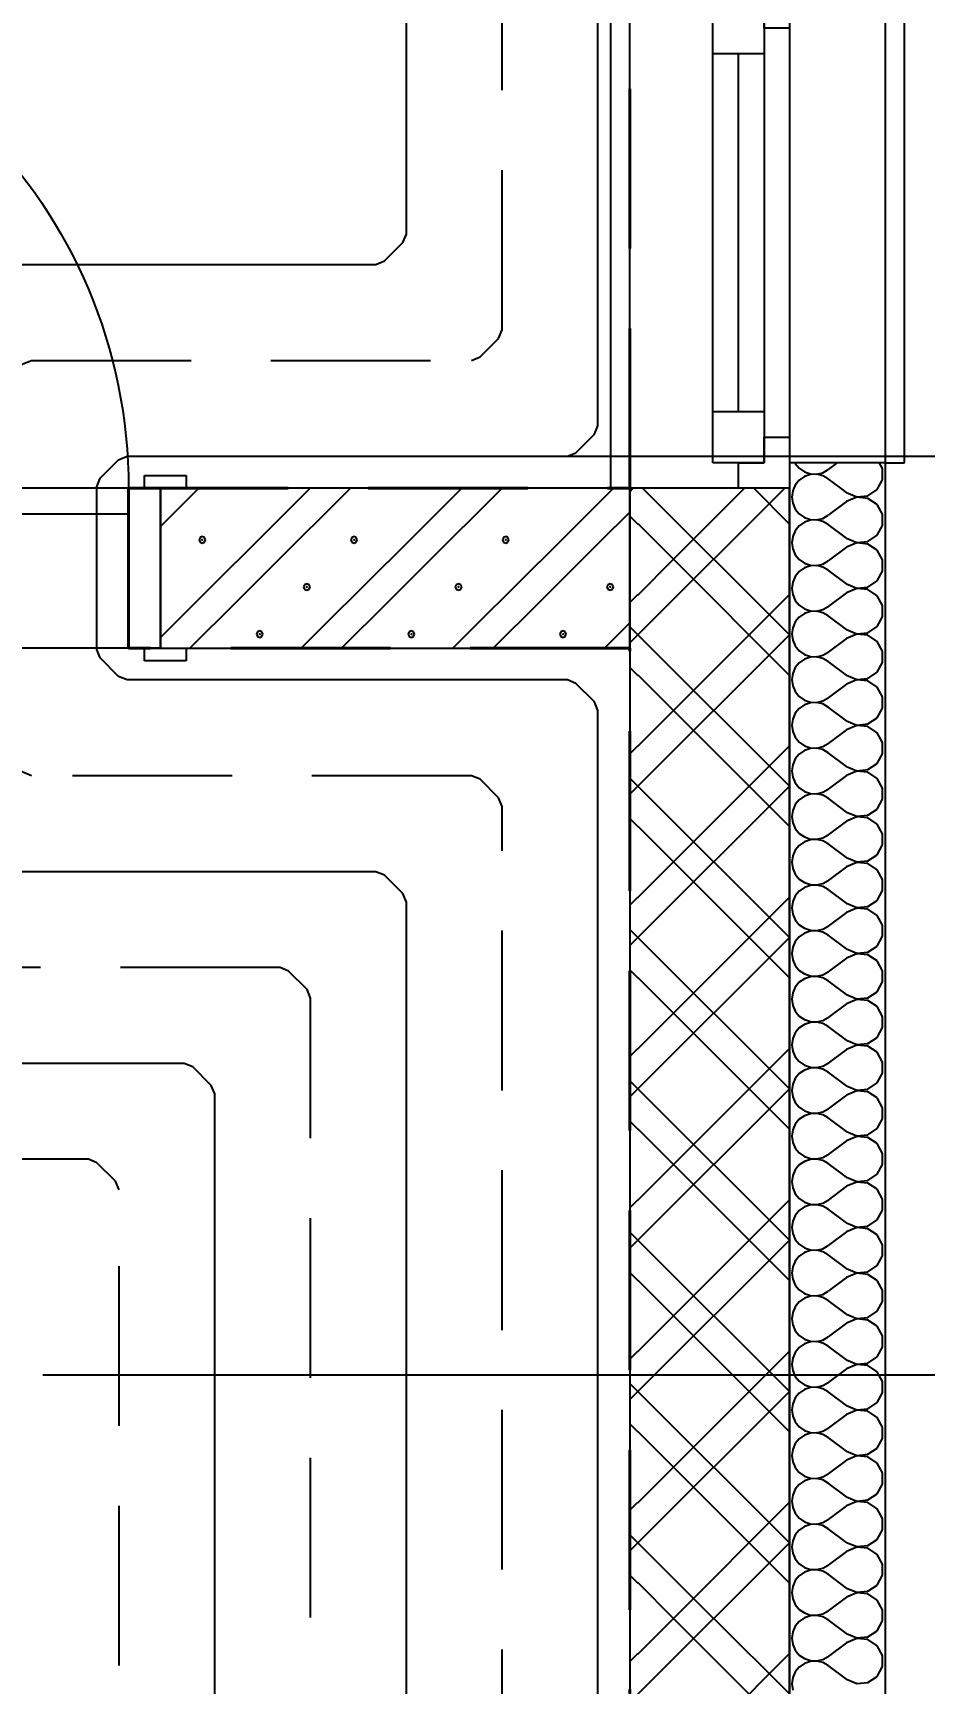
# Model space of a CAD drawing. Header units: millimetres. Extents: x 1046 to 74297, y -4150 to 54562.
# Drawn here: x 25855 to 27250, y 6584 to 9167 of the extents above; entities that cross this region are included whole.
import ezdxf

# ---------------------------------------------------------------- set-up
doc = ezdxf.new("R2010")
doc.units = ezdxf.units.MM
doc.linetypes.add('DASH', pattern=[75, 50, -25])
doc.layers.get('Defpoints').update_dxf_attribs({"color": 242})
for name, color, linetype in [('1__NP___MIESTNOSTIUK', 7, 'Continuous'), ('Konstrukce – Dělicí čáry vrstev', 252, 'Continuous'), ('Konštrukcie - vodorovné nosné', 252, 'Continuous'), ('Konštrukcie - zvislé nosné', 252, 'Continuous'), ('koty1', 7, 'Continuous'), ('OKRAJOV__DILAT_CIA_PDL', 2, 'Continuous'), ('Otvory – Dveře', 252, 'Continuous'), ('Otvory – Okna', 252, 'Continuous'), ('PODLAHOVKA', 7, 'Continuous'), ('TABU_KY', 7, 'Continuous'), ('vyk-KOTY', 4, 'Continuous'), ('Výplně – Řezové', 252, 'Continuous')]:
    doc.layers.add(name, color=color, linetype=linetype)
doc.styles.add('ARIAL', font='arial.ttf')
doc.styles.add('ISOCPEUR_4', font='isocpeur.ttf', dxfattribs={"height": 100})
doc.dimstyles.new('CS_Priebežná_-_2_0_mm__stavbárska_čiarka_čERVENA', dxfattribs={"dimscale": 304.8, "dimtxt": 99.598118, "dimasz": 0.328084, "dimexe": 0.328084, "dimexo": 0.0625, "dimgap": 0, "dimtad": 1, "dimdec": 0, "dimrnd": 5, "dimzin": 0, "dimdsep": 46, "dimtxsty": 'ISOCPEUR_4', "dimblk1": 'OBLIQUE', "dimblk2": 'OBLIQUE', "dimsah": 1, "dimcen": 0.09, "dimazin": 0, "dimtfac": 1, "dimtdec": 4, "dimtix": 1, "dimtmove": 0, "dimatfit": 3, "dimfxl": 0.328084, "dimfxlon": 1, "dimtvp": 1, "dimtolj": 1, "dimtzin": 0, "dimarcsym": 2})

# ---------------------------------------------------------------- blocks, each defined once
blk = doc.blocks.new('Deska_26_1', base_point=(43748, 187047))
at = {"layer": 'Konštrukcie - vodorovné nosné', "flags": 128}
blk.add_lwpolyline([(43748, 187047), (43748, 566047), (561248, 566047), (561248, 1028547), (831248, 1028547), (831248, 137047), (623748, 137047), (623748, 187047), (507824, 187047)], close=True, dxfattribs=at)
blk = doc.blocks.new('*X179')
at = {"layer": 'Výplně – Řezové'}
for p, q in [((831495, 443345), (831427, 442857)), ((831584, 443547), (831495, 443345)), ((835712, 443214), (835269, 443547)), ((835712, 443214), (836514, 442878)), ((837380, 442960), (838105, 443441)), ((838105, 443441), (838161, 443547)), ((831427, 442857), (831495, 442369)), ((831495, 442369), (831693, 441918)), ((831693, 441918), (832008, 441539)), ((835712, 442500), (834284, 441429)), ((836514, 442837), (835712, 442500)), ((836514, 442878), (837380, 442960)), ((837380, 442755), (836514, 442837)), ((838105, 442273), (837380, 442755)), ((838516, 441506), (838105, 442273)), ((832008, 440604), (831693, 440225)), ((832008, 441539), (832414, 441260)), ((832414, 440883), (832008, 440604)), ((832414, 441260), (832881, 441103)), ((832881, 441040), (832414, 440883)), ((832881, 441103), (833373, 441079)), ((833373, 441064), (832881, 441040)), ((833373, 441079), (833853, 441190)), ((833853, 440953), (833373, 441064)), ((833853, 441190), (834284, 441429)), ((834284, 440714), (833853, 440953)), ((835712, 439643), (834284, 440714)), ((838105, 439870), (838516, 440637)), ((838516, 440637), (838516, 441506)), ((831495, 439774), (831427, 439286)), ((831427, 439286), (831495, 438798)), ((831693, 440225), (831495, 439774)), ((835712, 439643), (836514, 439306)), ((836514, 439265), (835712, 438929)), ((836514, 439306), (837380, 439388)), ((837380, 439183), (836514, 439265)), ((837380, 439388), (838105, 439870)), ((831495, 438798), (831693, 438347)), ((831693, 438347), (832008, 437968)), ((832008, 437968), (832414, 437689)), ((835712, 438929), (834284, 437857)), ((838105, 438702), (837380, 439183)), ((838516, 437935), (838105, 438702)), ((838516, 437065), (838516, 437935)), ((831693, 436653), (831495, 436202)), ((832008, 437032), (831693, 436653)), ((832414, 437311), (832008, 437032)), ((832414, 437689), (832881, 437531)), ((832881, 437469), (832414, 437311)), ((832881, 437531), (833373, 437507)), ((833373, 437493), (832881, 437469)), ((833373, 437507), (833853, 437619)), ((833853, 437381), (833373, 437493)), ((833853, 437619), (834284, 437857)), ((834284, 437143), (833853, 437381)), ((835712, 436071), (834284, 437143)), ((838105, 436298), (838516, 437065)), ((831495, 436202), (831427, 435714)), ((831427, 435714), (831495, 435226)), ((835712, 435357), (834284, 434286)), ((835712, 436071), (836514, 435735)), ((836514, 435694), (835712, 435357)), ((836514, 435735), (837380, 435817)), ((837380, 435612), (836514, 435694)), ((837380, 435817), (838105, 436298)), ((838105, 435130), (837380, 435612)), ((831495, 435226), (831693, 434775)), ((831693, 434775), (832008, 434396)), ((832008, 434396), (832414, 434117)), ((832414, 434117), (832881, 433960)), ((833373, 433936), (833853, 434047)), ((833853, 434047), (834284, 434286)), ((838516, 434363), (838105, 435130)), ((838516, 433494), (838516, 434363)), ((831693, 433082), (831495, 432631)), ((832008, 433461), (831693, 433082)), ((832414, 433740), (832008, 433461)), ((832881, 433897), (832414, 433740)), ((832881, 433960), (833373, 433936)), ((833373, 433921), (832881, 433897)), ((833853, 433810), (833373, 433921)), ((834284, 433571), (833853, 433810)), ((835712, 432500), (834284, 433571)), ((838105, 432727), (838516, 433494)), ((831495, 432631), (831427, 432143)), ((831427, 432143), (831495, 431655)), ((831495, 431655), (831693, 431204)), ((835712, 431786), (834284, 430714)), ((835712, 432500), (836514, 432163)), ((836514, 432122), (835712, 431786)), ((836514, 432163), (837380, 432245)), ((837380, 432040), (836514, 432122)), ((837380, 432245), (838105, 432727)), ((838105, 431559), (837380, 432040)), ((838516, 430792), (838105, 431559)), ((831693, 431204), (832008, 430825)), ((832008, 430825), (832414, 430546)), ((832414, 430169), (832008, 429890)), ((832414, 430546), (832881, 430388)), ((832881, 430326), (832414, 430169)), ((832881, 430388), (833373, 430364)), ((833373, 430350), (832881, 430326)), ((833373, 430364), (833853, 430476)), ((833853, 430238), (833373, 430350)), ((833853, 430476), (834284, 430714)), ((834284, 430000), (833853, 430238)), ((838516, 429922), (838516, 430792)), ((831495, 429059), (831427, 428571)), ((831693, 429510), (831495, 429059)), ((832008, 429890), (831693, 429510)), ((835712, 428929), (834284, 430000)), ((835712, 428929), (836514, 428592)), ((837380, 428674), (838105, 429156)), ((838105, 429156), (838516, 429922)), ((831427, 428571), (831495, 428083)), ((831495, 428083), (831693, 427633)), ((831693, 427633), (832008, 427253)), ((835712, 428214), (834284, 427143)), ((836514, 428551), (835712, 428214)), ((836514, 428592), (837380, 428674)), ((837380, 428469), (836514, 428551)), ((838105, 427987), (837380, 428469)), ((838516, 427221), (838105, 427987)), ((832008, 426318), (831693, 425939)), ((832008, 427253), (832414, 426974)), ((832414, 426597), (832008, 426318)), ((832414, 426974), (832881, 426817)), ((832881, 426755), (832414, 426597)), ((832881, 426817), (833373, 426793)), ((833373, 426778), (832881, 426755)), ((833373, 426793), (833853, 426904)), ((833853, 426667), (833373, 426778)), ((833853, 426904), (834284, 427143)), ((834284, 426429), (833853, 426667)), ((835712, 425357), (834284, 426429)), ((838105, 425584), (838516, 426351)), ((838516, 426351), (838516, 427221)), ((831495, 425488), (831427, 425000)), ((831427, 425000), (831495, 424512)), ((831693, 425939), (831495, 425488)), ((835712, 425357), (836514, 425020)), ((836514, 424980), (835712, 424643)), ((836514, 425020), (837380, 425103)), ((837380, 424897), (836514, 424980)), ((837380, 425103), (838105, 425584)), ((831495, 424512), (831693, 424061)), ((831693, 424061), (832008, 423682)), ((835712, 424643), (834284, 423571)), ((838105, 424416), (837380, 424897)), ((838516, 423649), (838105, 424416)), ((832008, 422747), (831693, 422367)), ((832008, 423682), (832414, 423403)), ((832414, 423026), (832008, 422747)), ((832414, 423403), (832881, 423245)), ((832881, 423183), (832414, 423026)), ((832881, 423245), (833373, 423222)), ((833373, 423207), (832881, 423183)), ((833373, 423222), (833853, 423333)), ((833853, 423096), (833373, 423207)), ((833853, 423333), (834284, 423571)), ((834284, 422857), (833853, 423096)), ((835712, 421786), (834284, 422857)), ((838105, 422013), (838516, 422779)), ((838516, 422779), (838516, 423649)), ((831495, 421917), (831427, 421429)), ((831427, 421429), (831495, 420941)), ((831693, 422367), (831495, 421917)), ((835712, 421786), (836514, 421449)), ((836514, 421408), (835712, 421071)), ((836514, 421449), (837380, 421531)), ((837380, 421326), (836514, 421408)), ((837380, 421531), (838105, 422013)), ((838105, 420844), (837380, 421326)), ((831495, 420941), (831693, 420490)), ((831693, 420490), (832008, 420110)), ((832008, 420110), (832414, 419831)), ((832414, 419831), (832881, 419674)), ((833853, 419762), (834284, 420000)), ((835712, 421071), (834284, 420000)), ((838516, 420078), (838105, 420844)), ((838516, 419208), (838516, 420078)), ((831693, 418796), (831495, 418345)), ((832008, 419175), (831693, 418796)), ((832414, 419454), (832008, 419175)), ((832881, 419612), (832414, 419454)), ((832881, 419674), (833373, 419650)), ((833373, 419636), (832881, 419612)), ((833373, 419650), (833853, 419762)), ((833853, 419524), (833373, 419636)), ((834284, 419286), (833853, 419524)), ((835712, 418214), (834284, 419286)), ((838105, 418441), (838516, 419208)), ((831495, 418345), (831427, 417857)), ((831427, 417857), (831495, 417369)), ((831495, 417369), (831693, 416918)), ((835712, 417500), (834284, 416429)), ((835712, 418214), (836514, 417878)), ((836514, 417837), (835712, 417500)), ((836514, 417878), (837380, 417960)), ((837380, 417755), (836514, 417837)), ((837380, 417960), (838105, 418441)), ((838105, 417273), (837380, 417755)), ((838516, 416506), (838105, 417273)), ((831693, 416918), (832008, 416539)), ((832008, 416539), (832414, 416260)), ((832414, 416260), (832881, 416103)), ((832881, 416040), (832414, 415883)), ((832881, 416103), (833373, 416079)), ((833373, 416064), (832881, 416040)), ((833373, 416079), (833853, 416190)), ((833853, 415953), (833373, 416064)), ((833853, 416190), (834284, 416429)), ((834284, 415714), (833853, 415953)), ((838516, 415637), (838516, 416506)), ((831495, 414774), (831427, 414286)), ((831693, 415225), (831495, 414774)), ((832008, 415604), (831693, 415225)), ((832414, 415883), (832008, 415604)), ((835712, 414643), (834284, 415714)), ((837380, 414388), (838105, 414870)), ((838105, 414870), (838516, 415637)), ((831427, 414286), (831495, 413798)), ((831495, 413798), (831693, 413347)), ((835712, 413929), (834284, 412857)), ((835712, 414643), (836514, 414306)), ((836514, 414265), (835712, 413929)), ((836514, 414306), (837380, 414388)), ((837380, 414183), (836514, 414265)), ((838105, 413702), (837380, 414183)), ((838516, 412935), (838105, 413702)), ((831693, 413347), (832008, 412968)), ((832008, 412968), (832414, 412689)), ((832414, 412311), (832008, 412032)), ((832414, 412689), (832881, 412531)), ((832881, 412469), (832414, 412311)), ((832881, 412531), (833373, 412507)), ((833373, 412493), (832881, 412469)), ((833373, 412507), (833853, 412619)), ((833853, 412381), (833373, 412493)), ((833853, 412619), (834284, 412857)), ((834284, 412143), (833853, 412381)), ((835712, 411071), (834284, 412143)), ((838105, 411298), (838516, 412065)), ((838516, 412065), (838516, 412935)), ((831495, 411202), (831427, 410714)), ((831693, 411653), (831495, 411202)), ((832008, 412032), (831693, 411653)), ((835712, 411071), (836514, 410735)), ((836514, 410735), (837380, 410817)), ((837380, 410817), (838105, 411298)), ((831427, 410714), (831495, 410226)), ((831495, 410226), (831693, 409775)), ((831693, 409775), (832008, 409396)), ((835712, 410357), (834284, 409286)), ((836514, 410694), (835712, 410357)), ((837380, 410612), (836514, 410694)), ((838105, 410130), (837380, 410612)), ((838516, 409363), (838105, 410130)), ((832008, 408461), (831693, 408082)), ((832008, 409396), (832414, 409117)), ((832414, 408740), (832008, 408461)), ((832414, 409117), (832881, 408960)), ((832881, 408897), (832414, 408740)), ((832881, 408960), (833373, 408936)), ((833373, 408921), (832881, 408897)), ((833373, 408936), (833853, 409047)), ((833853, 408810), (833373, 408921)), ((833853, 409047), (834284, 409286)), ((834284, 408571), (833853, 408810)), ((835712, 407500), (834284, 408571)), ((838105, 407727), (838516, 408494)), ((838516, 408494), (838516, 409363)), ((831495, 407631), (831427, 407143)), ((831427, 407143), (831495, 406655)), ((831693, 408082), (831495, 407631)), ((835712, 407500), (836514, 407163)), ((836514, 407122), (835712, 406786)), ((836514, 407163), (837380, 407245)), ((837380, 407040), (836514, 407122)), ((837380, 407245), (838105, 407727)), ((838105, 406559), (837380, 407040)), ((831495, 406655), (831693, 406204)), ((831693, 406204), (832008, 405825)), ((832008, 405825), (832414, 405546)), ((833853, 405476), (834284, 405714)), ((835712, 406786), (834284, 405714)), ((838516, 405792), (838105, 406559)), ((838516, 404922), (838516, 405792)), ((831693, 404510), (831495, 404059)), ((832008, 404890), (831693, 404510)), ((832414, 405169), (832008, 404890)), ((832414, 405546), (832881, 405388)), ((832881, 405326), (832414, 405169)), ((832881, 405388), (833373, 405364)), ((833373, 405350), (832881, 405326)), ((833373, 405364), (833853, 405476)), ((833853, 405238), (833373, 405350)), ((834284, 405000), (833853, 405238)), ((835712, 403929), (834284, 405000)), ((838105, 404156), (838516, 404922)), ((831495, 404059), (831427, 403571)), ((831427, 403571), (831495, 403083)), ((831495, 403083), (831693, 402633)), ((835712, 403214), (834284, 402143)), ((835712, 403929), (836514, 403592)), ((836514, 403551), (835712, 403214)), ((836514, 403592), (837380, 403674)), ((837380, 403469), (836514, 403551)), ((837380, 403674), (838105, 404156)), ((838105, 402987), (837380, 403469)), ((831693, 402633), (832008, 402253)), ((832008, 402253), (832414, 401974)), ((832414, 401974), (832881, 401817)), ((832881, 401755), (832414, 401597)), ((832881, 401817), (833373, 401793)), ((833373, 401778), (832881, 401755)), ((833373, 401793), (833853, 401904)), ((833853, 401667), (833373, 401778)), ((833853, 401904), (834284, 402143)), ((838516, 402221), (838105, 402987)), ((838516, 401351), (838516, 402221)), ((831495, 400488), (831427, 400000)), ((831693, 400939), (831495, 400488)), ((832008, 401318), (831693, 400939)), ((832414, 401597), (832008, 401318)), ((834284, 401429), (833853, 401667)), ((835712, 400357), (834284, 401429)), ((837380, 400103), (838105, 400584)), ((838105, 400584), (838516, 401351)), ((831427, 400000), (831495, 399512)), ((831495, 399512), (831693, 399061)), ((835712, 399643), (834284, 398571)), ((835712, 400357), (836514, 400020)), ((836514, 399980), (835712, 399643)), ((836514, 400020), (837380, 400103)), ((837380, 399897), (836514, 399980)), ((838105, 399416), (837380, 399897)), ((838516, 398649), (838105, 399416)), ((831693, 399061), (832008, 398682)), ((832008, 398682), (832414, 398403)), ((832414, 398026), (832008, 397747)), ((832414, 398403), (832881, 398245)), ((832881, 398183), (832414, 398026)), ((832881, 398245), (833373, 398222)), ((833373, 398207), (832881, 398183)), ((833373, 398222), (833853, 398333)), ((833853, 398096), (833373, 398207)), ((833853, 398333), (834284, 398571)), ((834284, 397857), (833853, 398096)), ((835712, 396786), (834284, 397857)), ((838516, 397779), (838516, 398649)), ((831495, 396917), (831427, 396429)), ((831693, 397367), (831495, 396917)), ((832008, 397747), (831693, 397367)), ((835712, 396786), (836514, 396449)), ((837380, 396531), (838105, 397013)), ((838105, 397013), (838516, 397779)), ((831427, 396429), (831495, 395941)), ((831495, 395941), (831693, 395490)), ((831693, 395490), (832008, 395110)), ((835712, 396071), (834284, 395000)), ((836514, 396408), (835712, 396071)), ((836514, 396449), (837380, 396531)), ((837380, 396326), (836514, 396408)), ((838105, 395844), (837380, 396326)), ((838516, 395078), (838105, 395844)), ((832008, 394175), (831693, 393796)), ((832008, 395110), (832414, 394831)), ((832414, 394454), (832008, 394175)), ((832414, 394831), (832881, 394674)), ((832881, 394612), (832414, 394454)), ((832881, 394674), (833373, 394650)), ((833373, 394636), (832881, 394612)), ((833373, 394650), (833853, 394762)), ((833853, 394524), (833373, 394636)), ((833853, 394762), (834284, 395000)), ((834284, 394286), (833853, 394524)), ((835712, 393214), (834284, 394286)), ((838105, 393441), (838516, 394208)), ((838516, 394208), (838516, 395078)), ((831495, 393345), (831427, 392857)), ((831427, 392857), (831495, 392369)), ((831693, 393796), (831495, 393345)), ((835712, 393214), (836514, 392878)), ((836514, 392837), (835712, 392500)), ((836514, 392878), (837380, 392960)), ((837380, 392755), (836514, 392837)), ((837380, 392960), (838105, 393441)), ((838105, 392273), (837380, 392755)), ((831495, 392369), (831693, 391918)), ((831693, 391918), (832008, 391539)), ((832008, 391539), (832414, 391260)), ((833853, 391190), (834284, 391429)), ((835712, 392500), (834284, 391429)), ((838516, 391506), (838105, 392273)), ((838516, 390637), (838516, 391506)), ((831693, 390225), (831495, 389774)), ((832008, 390604), (831693, 390225)), ((832414, 390883), (832008, 390604)), ((832414, 391260), (832881, 391103)), ((832881, 391040), (832414, 390883)), ((832881, 391103), (833373, 391079)), ((833373, 391064), (832881, 391040)), ((833373, 391079), (833853, 391190)), ((833853, 390953), (833373, 391064)), ((834284, 390714), (833853, 390953)), ((835712, 389643), (834284, 390714)), ((838105, 389870), (838516, 390637)), ((831495, 389774), (831427, 389286)), ((831427, 389286), (831495, 388798)), ((835712, 388929), (834284, 387857)), ((835712, 389643), (836514, 389306)), ((836514, 389265), (835712, 388929)), ((836514, 389306), (837380, 389388)), ((837380, 389183), (836514, 389265)), ((837380, 389388), (838105, 389870)), ((838105, 388702), (837380, 389183)), ((831495, 388798), (831693, 388347)), ((831693, 388347), (832008, 387968)), ((832008, 387968), (832414, 387689)), ((832414, 387689), (832881, 387531)), ((832881, 387531), (833373, 387507)), ((833373, 387507), (833853, 387619)), ((833853, 387619), (834284, 387857)), ((838516, 387935), (838105, 388702)), ((838516, 387065), (838516, 387935)), ((831693, 386653), (831495, 386202)), ((832008, 387032), (831693, 386653)), ((832414, 387311), (832008, 387032)), ((832881, 387469), (832414, 387311)), ((833373, 387493), (832881, 387469)), ((833853, 387381), (833373, 387493)), ((834284, 387143), (833853, 387381)), ((835712, 386071), (834284, 387143)), ((837380, 385817), (838105, 386298)), ((838105, 386298), (838516, 387065)), ((831495, 386202), (831427, 385714)), ((831427, 385714), (831495, 385226)), ((831495, 385226), (831693, 384775)), ((835712, 385357), (834284, 384286)), ((835712, 386071), (836514, 385735)), ((836514, 385694), (835712, 385357)), ((836514, 385735), (837380, 385817)), ((837380, 385612), (836514, 385694)), ((838105, 385130), (837380, 385612)), ((838516, 384363), (838105, 385130)), ((831693, 384775), (832008, 384396)), ((832008, 384396), (832414, 384117)), ((832414, 383740), (832008, 383461)), ((832414, 384117), (832881, 383960)), ((832881, 383897), (832414, 383740)), ((832881, 383960), (833373, 383936)), ((833373, 383921), (832881, 383897)), ((833373, 383936), (833853, 384047)), ((833853, 383810), (833373, 383921)), ((833853, 384047), (834284, 384286)), ((834284, 383571), (833853, 383810)), ((838516, 383494), (838516, 384363)), ((831495, 382631), (831427, 382143)), ((831693, 383082), (831495, 382631)), ((832008, 383461), (831693, 383082)), ((835712, 382500), (834284, 383571)), ((835712, 382500), (836514, 382163)), ((837380, 382245), (838105, 382727)), ((838105, 382727), (838516, 383494)), ((831427, 382143), (831495, 381655)), ((831495, 381655), (831693, 381204)), ((831693, 381204), (832008, 380825)), ((835712, 381786), (834284, 380714)), ((836514, 382122), (835712, 381786)), ((836514, 382163), (837380, 382245)), ((837380, 382040), (836514, 382122)), ((838105, 381559), (837380, 382040)), ((838516, 380792), (838105, 381559)), ((832008, 379890), (831693, 379510)), ((832008, 380825), (832414, 380546)), ((832414, 380169), (832008, 379890)), ((832414, 380546), (832881, 380388)), ((832881, 380326), (832414, 380169)), ((832881, 380388), (833373, 380364)), ((833373, 380350), (832881, 380326)), ((833373, 380364), (833853, 380476)), ((833853, 380238), (833373, 380350)), ((833853, 380476), (834284, 380714)), ((834284, 380000), (833853, 380238)), ((835712, 378929), (834284, 380000)), ((838105, 379156), (838516, 379922)), ((838516, 379922), (838516, 380792)), ((831495, 379059), (831427, 378571)), ((831427, 378571), (831495, 378083)), ((831693, 379510), (831495, 379059)), ((835712, 378929), (836514, 378592)), ((836514, 378551), (835712, 378214)), ((836514, 378592), (837380, 378674)), ((837380, 378469), (836514, 378551)), ((837380, 378674), (838105, 379156)), ((831495, 378083), (831693, 377633)), ((831693, 377633), (832008, 377253)), ((832008, 377253), (832414, 376974)), ((835712, 378214), (834284, 377143)), ((838105, 377987), (837380, 378469)), ((838516, 377221), (838105, 377987)), ((838516, 376351), (838516, 377221)), ((831693, 375939), (831495, 375488)), ((832008, 376318), (831693, 375939)), ((832414, 376597), (832008, 376318)), ((832414, 376974), (832881, 376817)), ((832881, 376755), (832414, 376597)), ((832881, 376817), (833373, 376793)), ((833373, 376778), (832881, 376755)), ((833373, 376793), (833853, 376904)), ((833853, 376667), (833373, 376778)), ((833853, 376904), (834284, 377143)), ((834284, 376429), (833853, 376667)), ((835712, 375357), (834284, 376429)), ((838105, 375584), (838516, 376351)), ((831495, 375488), (831427, 375000)), ((831427, 375000), (831495, 374512)), ((835712, 374643), (834284, 373571)), ((835712, 375357), (836514, 375020)), ((836514, 374980), (835712, 374643)), ((836514, 375020), (837380, 375103)), ((837380, 374897), (836514, 374980)), ((837380, 375103), (838105, 375584)), ((838105, 374416), (837380, 374897)), ((831495, 374512), (831693, 374061)), ((831693, 374061), (832008, 373682)), ((832008, 373682), (832414, 373403)), ((832414, 373403), (832881, 373245)), ((833373, 373222), (833853, 373333)), ((833853, 373333), (834284, 373571)), ((838516, 373649), (838105, 374416)), ((838516, 372779), (838516, 373649)), ((831693, 372367), (831495, 371917)), ((832008, 372747), (831693, 372367)), ((832414, 373026), (832008, 372747)), ((832881, 373183), (832414, 373026)), ((832881, 373245), (833373, 373222)), ((833373, 373207), (832881, 373183)), ((833853, 373096), (833373, 373207)), ((834284, 372857), (833853, 373096)), ((835712, 371786), (834284, 372857)), ((838105, 372013), (838516, 372779)), ((831495, 371917), (831427, 371429)), ((831427, 371429), (831495, 370941)), ((831495, 370941), (831693, 370490)), ((835712, 371071), (834284, 370000)), ((835712, 371786), (836514, 371449)), ((836514, 371408), (835712, 371071)), ((836514, 371449), (837380, 371531)), ((837380, 371326), (836514, 371408)), ((837380, 371531), (838105, 372013)), ((838105, 370844), (837380, 371326)), ((838516, 370078), (838105, 370844)), ((831693, 370490), (832008, 370110)), ((832008, 370110), (832414, 369831)), ((832414, 369454), (832008, 369175)), ((832414, 369831), (832881, 369674)), ((832881, 369612), (832414, 369454)), ((832881, 369674), (833373, 369650)), ((833373, 369636), (832881, 369612)), ((833373, 369650), (833853, 369762)), ((833853, 369524), (833373, 369636)), ((833853, 369762), (834284, 370000)), ((834284, 369286), (833853, 369524)), ((838516, 369208), (838516, 370078)), ((831495, 368345), (831427, 367857)), ((831693, 368796), (831495, 368345)), ((832008, 369175), (831693, 368796)), ((835712, 368214), (834284, 369286)), ((835712, 368214), (836514, 367878)), ((837380, 367960), (838105, 368441)), ((838105, 368441), (838516, 369208)), ((831427, 367857), (831495, 367369)), ((831495, 367369), (831693, 366918)), ((831693, 366918), (832008, 366539)), ((835712, 367500), (834284, 366429)), ((836514, 367837), (835712, 367500)), ((836514, 367878), (837380, 367960)), ((837380, 367755), (836514, 367837)), ((838105, 367273), (837380, 367755)), ((838516, 366506), (838105, 367273)), ((832008, 365604), (831693, 365225)), ((832008, 366539), (832414, 366260)), ((832414, 365883), (832008, 365604)), ((832414, 366260), (832881, 366103)), ((832881, 366040), (832414, 365883)), ((832881, 366103), (833373, 366079)), ((833373, 366064), (832881, 366040)), ((833373, 366079), (833853, 366190)), ((833853, 365953), (833373, 366064)), ((833853, 366190), (834284, 366429)), ((834284, 365714), (833853, 365953)), ((835712, 364643), (834284, 365714)), ((838105, 364870), (838516, 365637)), ((838516, 365637), (838516, 366506)), ((831495, 364774), (831427, 364286)), ((831427, 364286), (831495, 363798)), ((831693, 365225), (831495, 364774)), ((835712, 364643), (836514, 364306)), ((836514, 364306), (837380, 364388)), ((837380, 364388), (838105, 364870)), ((831495, 363798), (831693, 363347)), ((831693, 363347), (832008, 362968)), ((835712, 363929), (834284, 362857)), ((836514, 364265), (835712, 363929)), ((837380, 364183), (836514, 364265)), ((838105, 363702), (837380, 364183)), ((838516, 362935), (838105, 363702)), ((832008, 362032), (831693, 361653)), ((832008, 362968), (832414, 362689)), ((832414, 362311), (832008, 362032)), ((832414, 362689), (832881, 362531)), ((832881, 362469), (832414, 362311)), ((832881, 362531), (833373, 362507)), ((833373, 362493), (832881, 362469)), ((833373, 362507), (833853, 362619)), ((833853, 362381), (833373, 362493)), ((833853, 362619), (834284, 362857)), ((834284, 362143), (833853, 362381)), ((835712, 361071), (834284, 362143)), ((838105, 361298), (838516, 362065)), ((838516, 362065), (838516, 362935)), ((831495, 361202), (831427, 360714)), ((831427, 360714), (831495, 360226)), ((831693, 361653), (831495, 361202)), ((835712, 361071), (836514, 360735)), ((836514, 360694), (835712, 360357)), ((836514, 360735), (837380, 360817)), ((837380, 360612), (836514, 360694)), ((837380, 360817), (838105, 361298)), ((838105, 360130), (837380, 360612)), ((831495, 360226), (831693, 359775)), ((831693, 359775), (832008, 359396)), ((832008, 359396), (832414, 359117)), ((832414, 359117), (832881, 358960)), ((833853, 359047), (834284, 359286)), ((835712, 360357), (834284, 359286)), ((838516, 359363), (838105, 360130)), ((838516, 358494), (838516, 359363)), ((831693, 358082), (831495, 357631)), ((832008, 358461), (831693, 358082)), ((832414, 358740), (832008, 358461)), ((832881, 358897), (832414, 358740)), ((832881, 358960), (833373, 358936)), ((833373, 358921), (832881, 358897)), ((833373, 358936), (833853, 359047)), ((833853, 358810), (833373, 358921)), ((834284, 358571), (833853, 358810)), ((835712, 357500), (834284, 358571)), ((838105, 357727), (838516, 358494)), ((831495, 357631), (831427, 357143)), ((831427, 357143), (831495, 356655)), ((831495, 356655), (831693, 356204)), ((835712, 356786), (834284, 355714)), ((835712, 357500), (836514, 357163)), ((836514, 357122), (835712, 356786)), ((836514, 357163), (837380, 357245)), ((837380, 357040), (836514, 357122)), ((837380, 357245), (838105, 357727)), ((838105, 356559), (837380, 357040)), ((838516, 355792), (838105, 356559)), ((831693, 356204), (832008, 355825)), ((832008, 355825), (832414, 355546)), ((832414, 355546), (832881, 355388)), ((832881, 355326), (832414, 355169)), ((832881, 355388), (833373, 355364)), ((833373, 355350), (832881, 355326)), ((833373, 355364), (833853, 355476)), ((833853, 355238), (833373, 355350)), ((833853, 355476), (834284, 355714)), ((834284, 355000), (833853, 355238)), ((838516, 354922), (838516, 355792)), ((831495, 354059), (831427, 353571)), ((831693, 354510), (831495, 354059)), ((832008, 354890), (831693, 354510)), ((832414, 355169), (832008, 354890)), ((835712, 353929), (834284, 355000)), ((837380, 353674), (838105, 354156)), ((838105, 354156), (838516, 354922)), ((831427, 353571), (831495, 353083)), ((831495, 353083), (831693, 352633)), ((835712, 353214), (834284, 352143)), ((835712, 353929), (836514, 353592)), ((836514, 353551), (835712, 353214)), ((836514, 353592), (837380, 353674)), ((837380, 353469), (836514, 353551)), ((838105, 352987), (837380, 353469)), ((838516, 352221), (838105, 352987)), ((831693, 352633), (832008, 352253)), ((832008, 352253), (832414, 351974)), ((832414, 351597), (832008, 351318)), ((832414, 351974), (832881, 351817)), ((832881, 351755), (832414, 351597)), ((832881, 351817), (833373, 351793)), ((833373, 351778), (832881, 351755)), ((833373, 351793), (833853, 351904)), ((833853, 351667), (833373, 351778)), ((833853, 351904), (834284, 352143)), ((834284, 351429), (833853, 351667)), ((835712, 350357), (834284, 351429)), ((838105, 350584), (838516, 351351)), ((838516, 351351), (838516, 352221)), ((831495, 350488), (831427, 350000)), ((831693, 350939), (831495, 350488)), ((832008, 351318), (831693, 350939)), ((835712, 350357), (836514, 350020)), ((836514, 350020), (837380, 350103)), ((837380, 350103), (838105, 350584)), ((831427, 350000), (831495, 349512))]:
    blk.add_line(p, q, dxfattribs=at)
blk = doc.blocks.new('*X181')
at = {"layer": 'Výplně – Řezové'}
for p, q in [((818748, 443279), (819016, 443547)), ((819734, 443547), (825294, 437987)), ((822169, 437987), (827728, 443547)), ((825331, 437987), (830891, 443547)), ((828447, 443547), (831248, 440746)), ((818748, 441371), (819375, 440744)), ((819375, 440781), (822169, 437987)), ((819375, 435194), (822169, 437987)), ((819375, 432069), (825294, 437987)), ((822169, 437987), (831248, 428908)), ((825331, 437987), (831248, 432071)), ((818748, 434604), (819375, 435231)), ((822169, 426150), (831248, 435229)), ((818748, 432696), (819375, 432069)), ((818748, 431442), (819375, 432069)), ((819375, 432069), (825294, 426150)), ((825331, 426150), (831248, 432067)), ((818748, 429533), (819375, 428906)), ((819375, 428944), (822169, 426150)), ((819375, 423356), (822169, 426150)), ((819375, 420231), (825294, 426150)), ((822169, 426150), (831248, 417071)), ((825331, 426150), (831248, 420233)), ((818748, 422767), (819375, 423394)), ((822169, 414312), (831248, 423392)), ((818748, 420858), (819375, 420231)), ((818748, 419604), (819375, 420231)), ((819375, 420231), (825294, 414312)), ((825331, 414312), (831248, 420229)), ((818748, 417696), (819375, 417069)), ((819375, 417106), (822169, 414312)), ((819375, 411519), (822169, 414312)), ((819375, 408394), (825294, 414312)), ((822169, 414312), (831248, 405233)), ((825331, 414312), (831248, 408396)), ((818748, 410929), (819375, 411556)), ((822169, 402475), (831248, 411554)), ((818748, 409021), (819375, 408394)), ((818748, 407767), (819375, 408394)), ((819375, 408394), (825294, 402475)), ((825331, 402475), (831248, 408392)), ((818748, 405858), (819375, 405231)), ((819375, 405269), (822169, 402475)), ((819375, 399681), (822169, 402475)), ((819375, 396556), (825294, 402475)), ((822169, 402475), (831248, 393396)), ((825331, 402475), (831248, 396558)), ((818748, 399092), (819375, 399719)), ((822169, 390637), (831248, 399717)), ((818748, 397183), (819375, 396556)), ((818748, 395929), (819375, 396556)), ((819375, 396556), (825294, 390637)), ((825331, 390637), (831248, 396554)), ((818748, 394021), (819375, 393394)), ((819375, 393431), (822169, 390637)), ((819375, 387844), (822169, 390637)), ((819375, 384719), (825294, 390637)), ((822169, 390637), (831248, 381558)), ((825331, 390637), (831248, 384721)), ((818748, 387254), (819375, 387881)), ((822169, 378800), (831248, 387879)), ((818748, 385346), (819375, 384719)), ((818748, 384092), (819375, 384719)), ((819375, 384719), (825294, 378800)), ((825331, 378800), (831248, 384717)), ((818748, 382183), (819375, 381556)), ((819375, 381594), (822169, 378800)), ((819375, 376006), (822169, 378800)), ((819375, 372881), (825294, 378800)), ((822169, 378800), (831248, 369721)), ((825331, 378800), (831248, 372883)), ((818748, 375417), (819375, 376044)), ((822169, 366962), (831248, 376042)), ((818748, 373508), (819375, 372881)), ((818748, 372254), (819375, 372881)), ((819375, 372881), (825294, 366962)), ((825331, 366962), (831248, 372879)), ((818748, 370346), (819375, 369719)), ((819375, 369756), (822169, 366962)), ((819375, 364169), (822169, 366962)), ((819375, 361044), (825294, 366962)), ((822169, 366962), (831248, 357883)), ((825331, 366962), (831248, 361046)), ((818748, 363579), (819375, 364206)), ((822169, 355125), (831248, 364204)), ((818748, 361671), (819375, 361044)), ((818748, 360417), (819375, 361044)), ((819375, 361044), (825294, 355125)), ((825331, 355125), (831248, 361042)), ((818748, 358508), (819375, 357881)), ((819375, 357919), (822169, 355125)), ((819375, 352331), (822169, 355125)), ((819375, 349206), (825294, 355125)), ((822169, 355125), (831248, 346046)), ((825331, 355125), (831248, 349208)), ((818748, 351742), (819375, 352369)), ((822169, 343287), (831248, 352367))]:
    blk.add_line(p, q, dxfattribs=at)
blk = doc.blocks.new('Zeď_5_1', base_point=(818748, 149547))
at = {"layer": 'Konstrukce – Dělicí čáry vrstev'}
blk.add_line((831248, 149547), (831248, 443547), dxfattribs=at)
at = {"layer": 'Konštrukcie - zvislé nosné', "flags": 128}
for points in [[(818748, 443547), (818748, 149547)], [(838748, 129547), (838748, 443547)]]:
    blk.add_lwpolyline(points, dxfattribs=at)
at = {"layer": 'Konštrukcie - zvislé nosné'}
for name in ['*X181', '*X179']:
    blk.add_blockref(name, (0, 0), dxfattribs=at)
blk = doc.blocks.new('*X282')
at = {"layer": 'Výplně – Řezové'}
for p, q in [((831668, 445547), (831693, 445490)), ((831693, 445490), (832008, 445110)), ((832008, 445110), (832414, 444831)), ((832414, 444454), (832008, 444175)), ((832414, 444831), (832881, 444674)), ((832881, 444612), (832414, 444454)), ((832881, 444674), (833373, 444650)), ((833373, 444636), (832881, 444612)), ((833373, 444650), (833853, 444762)), ((833853, 444524), (833373, 444636)), ((833853, 444762), (834284, 445000)), ((834284, 444286), (833853, 444524)), ((835013, 445547), (834284, 445000)), ((838516, 445078), (838264, 445547)), ((838516, 444208), (838516, 445078)), ((831693, 443796), (831584, 443547)), ((832008, 444175), (831693, 443796)), ((835269, 443547), (834284, 444286)), ((838161, 443547), (838516, 444208))]:
    blk.add_line(p, q, dxfattribs=at)
blk = doc.blocks.new('Okno 27_5')
at = {"layer": 'Otvory – Okna'}
for p, q in [((-20000, 8500), (-20000, 10000)), ((-20000, 10000), (20000, 10000)), ((20000, 10000), (20000, 8500)), ((-20000, 8500), (20000, 8500)), ((-20000, 0), (-20000, 8500)), ((20000, 0), (20000, 8500)), ((-18000, 2000), (-14000, 2000)), ((-18000, -2000), (-18000, 2000)), ((-14000, 2000), (14000, 2000)), ((-14000, 2000), (-14000, -2000)), ((-14000, 2000), (14000, 2000)), ((14000, -2000), (14000, 2000)), ((14000, 2000), (18000, 2000)), ((18000, 2000), (18000, -2000)), ((-20000, 0), (-18000, 0)), ((-20000, -4000), (-20000, 0)), ((-20000, -4000), (-20000, 0)), ((-18000, 0), (-18000, -2000)), ((-14000, 0), (14000, 0)), ((18000, -2000), (18000, 0)), ((18000, 0), (20000, 0)), ((20000, -4000), (20000, 0)), ((20000, -4000), (20000, 0)), ((-18000, -2000), (-16000, -2000)), ((-14000, -2000), (-18000, -2000)), ((-16000, -2000), (-16000, -4000)), ((14000, -2000), (-14000, -2000)), ((18000, -2000), (14000, -2000)), ((16000, -4000), (16000, -2000)), ((16000, -2000), (18000, -2000)), ((-16000, -4000), (-20000, -4000)), ((-18000, -4000), (-20000, -4000)), ((-18000, -4000), (-20000, -4000)), ((-18000, -11500), (-18000, -4000)), ((16000, -4000), (-16000, -4000)), ((20000, -4000), (16000, -4000)), ((18000, -4000), (20000, -4000)), ((18000, -4000), (20000, -4000)), ((18000, -11500), (18000, -4000)), ((-18000, -11500), (-18000, -13000)), ((-18000, -11500), (18000, -11500)), ((18000, -13000), (18000, -11500)), ((-18000, -13000), (18000, -13000))]:
    blk.add_line(p, q, dxfattribs=at)
blk = doc.blocks.new('*X228')
at = {"layer": 'Výplně – Řezové'}
for p, q in [((782000, 440556), (784991, 443547)), ((790712, 440556), (793703, 443547)), ((793875, 440556), (796866, 443547)), ((802588, 440556), (805578, 443547)), ((805750, 440556), (808741, 443547)), ((814463, 440556), (817453, 443547)), ((787919, 437763), (790712, 440556)), ((787919, 434638), (793838, 440556)), ((799794, 437763), (802588, 440556)), ((799794, 434638), (805712, 440556)), ((811669, 437763), (814463, 440556)), ((811669, 434638), (817588, 440556)), ((817625, 440556), (818748, 441679)), ((785096, 439687), (785023, 439510)), ((785023, 439510), (785096, 439334)), ((785273, 439760), (785096, 439687)), ((785096, 439334), (785273, 439260)), ((785450, 439687), (785273, 439760)), ((785273, 439260), (785450, 439334)), ((785523, 439510), (785450, 439687)), ((785450, 439334), (785523, 439510)), ((796971, 439687), (796898, 439510)), ((796898, 439510), (796971, 439334)), ((797148, 439760), (796971, 439687)), ((796971, 439334), (797148, 439260)), ((797325, 439687), (797148, 439760)), ((797148, 439260), (797325, 439334)), ((797398, 439510), (797325, 439687)), ((797325, 439334), (797398, 439510)), ((808846, 439687), (808773, 439510)), ((808773, 439510), (808846, 439334)), ((809023, 439760), (808846, 439687)), ((808846, 439334), (809023, 439260)), ((809200, 439687), (809023, 439760)), ((809023, 439260), (809200, 439334)), ((809273, 439510), (809200, 439687)), ((809200, 439334), (809273, 439510)), ((781998, 431879), (787919, 437800)), ((793041, 431047), (799794, 437800)), ((804916, 431047), (811669, 437800)), ((793279, 435996), (793206, 435819)), ((793206, 435819), (793279, 435642)), ((793456, 436069), (793279, 435996)), ((793279, 435642), (793456, 435569)), ((793633, 435996), (793456, 436069)), ((793456, 435569), (793633, 435642)), ((793706, 435819), (793633, 435996)), ((793633, 435642), (793706, 435819)), ((805154, 435996), (805081, 435819)), ((805081, 435819), (805154, 435642)), ((805331, 436069), (805154, 435996)), ((805154, 435642), (805331, 435569)), ((805508, 435996), (805331, 436069)), ((805331, 435569), (805508, 435642)), ((805581, 435819), (805508, 435996)), ((805508, 435642), (805581, 435819)), ((817029, 435996), (816956, 435819)), ((816956, 435819), (817029, 435642)), ((817206, 436069), (817029, 435996)), ((817029, 435642), (817206, 435569)), ((817383, 435996), (817206, 436069)), ((817206, 435569), (817383, 435642)), ((817456, 435819), (817383, 435996)), ((817383, 435642), (817456, 435819)), ((784328, 431047), (787919, 434638)), ((796203, 431047), (799794, 434638)), ((808078, 431047), (811669, 434638)), ((816791, 431047), (818748, 433004)), ((789588, 432304), (789515, 432127)), ((789515, 432127), (789588, 431950)), ((789765, 432377), (789588, 432304)), ((789588, 431950), (789765, 431877)), ((789941, 432304), (789765, 432377)), ((789765, 431877), (789941, 431950)), ((790015, 432127), (789941, 432304)), ((789941, 431950), (790015, 432127)), ((801463, 432304), (801390, 432127)), ((801390, 432127), (801463, 431950)), ((801640, 432377), (801463, 432304)), ((801463, 431950), (801640, 431877)), ((801816, 432304), (801640, 432377)), ((801640, 431877), (801816, 431950)), ((801890, 432127), (801816, 432304)), ((801816, 431950), (801890, 432127)), ((813338, 432304), (813265, 432127)), ((813265, 432127), (813338, 431950)), ((813515, 432377), (813338, 432304)), ((813338, 431950), (813515, 431877)), ((813691, 432304), (813515, 432377)), ((813515, 431877), (813691, 431950)), ((813765, 432127), (813691, 432304)), ((813691, 431950), (813765, 432127))]:
    blk.add_line(p, q, dxfattribs=at)
for p in [(785273, 439510), (797148, 439510), (809023, 439510), (793456, 435819), (805331, 435819), (817206, 435819), (789765, 432127), (801640, 432127), (813515, 432127)]:
    blk.add_point(p, dxfattribs=at)
blk = doc.blocks.new('Dveře 27')
at = {"layer": 'Otvory – Dveře'}
for p, q in [((20000, 0), (20000, 40000)), ((-21250, 1000), (-24500, 1000)), ((-24500, 1000), (-24500, 0)), ((-24500, 0), (-21250, 0)), ((-22500, 0), (-24500, 0)), ((-22500, 0), (-24500, 0)), ((-22500, 0), (22500, 0)), ((-20000, 0), (-22500, 0)), ((-22500, 0), (-22500, -12500)), ((-22500, -12500), (-22500, 0)), ((-22500, -12500), (-22500, 0)), ((-21250, 0), (-21250, 1000)), ((-20000, -12500), (-20000, 0)), ((-20000, 0), (20000, 0)), ((-20000, -2000), (-20000, 0)), ((22500, 0), (20000, 0)), ((20000, 0), (20000, -12500)), ((20000, 0), (20000, -2000)), ((24500, 1000), (21250, 1000)), ((21250, 1000), (21250, 0)), ((21250, 0), (24500, 0)), ((22500, -12500), (22500, 0)), ((22500, -12500), (22500, 0)), ((22500, -12500), (22500, 0)), ((22500, 0), (24500, 0)), ((22500, 0), (24500, 0)), ((24500, 0), (24500, 1000)), ((20000, -2000), (-20000, -2000)), ((-21250, -12500), (-24500, -12500)), ((-24500, -12500), (-24500, -13500)), ((-22500, -12500), (-24500, -12500)), ((-22500, -12500), (-24500, -12500)), ((-22500, -12500), (22500, -12500)), ((-22500, -12500), (-20000, -12500)), ((-21250, -13500), (-21250, -12500)), ((20000, -12500), (22500, -12500)), ((24500, -12500), (21250, -12500)), ((21250, -12500), (21250, -13500)), ((22500, -12500), (24500, -12500)), ((22500, -12500), (24500, -12500)), ((24500, -13500), (24500, -12500)), ((-24500, -13500), (-21250, -13500)), ((21250, -13500), (24500, -13500))]:
    blk.add_line(p, q, dxfattribs=at)
blk.add_arc((20000, 0), 40000, 90, 180, dxfattribs=at)
blk = doc.blocks.new('A$Ca9295a0e')
at = {"layer": 'Konštrukcie - zvislé nosné'}
for p, q in [((16725, 7183.5), (16575, 7183.5)), ((16575, 7183.5), (16575, 7143.5)), ((15590, 7143.5), (15630, 7143.5)), ((15590, 6893.5), (15590, 7143.5)), ((16495, 7143.5), (16325, 7143.5)), ((16575, 7143.5), (16495, 7143.5)), ((15590, 6893.5), (15630, 6893.5))]:
    blk.add_line(p, q, dxfattribs=at)
at = {"layer": 'Konštrukcie - zvislé nosné', "flags": 128}
for points in [[(16725, 7143.5), (16725, 7183.5)], [(16325, 7143.5), (15590, 7143.5)], [(16325, 6893.5), (16325, 7143.5)], [(15590, 6893.5), (16325, 6893.5)]]:
    blk.add_lwpolyline(points, dxfattribs=at)
at = {"layer": 'Konštrukcie - vodorovné nosné', "xscale": 0.02, "yscale": 0.02, "zscale": 0.02}
blk.add_blockref('Deska_26_1', (825, 2013.5), dxfattribs=at)
at = {"layer": 'Konštrukcie - zvislé nosné', "xscale": 0.02, "yscale": 0.02, "zscale": 0.02}
for name, p in [('*X282', (-50, -1727.4)), ('*X228', (-50, -1727.4)), ('Zeď_5_1', (16325, 1263.5))]:
    blk.add_blockref(name, p, dxfattribs=at)
at = {"layer": 'Otvory – Dveře', "xscale": -0.02, "yscale": 0.02, "zscale": 999.9999999999999}
blk.add_blockref('Dveře 27', (15140, 7143.5), dxfattribs=at)
at = {"layer": 'Otvory – Okna', "xscale": 0.02, "yscale": 0.02, "zscale": 999.9999999999999, "rotation": 90}
blk.add_blockref('Okno 27_5', (16495, 7543.5), dxfattribs=at)
blk = doc.blocks.new('A$Cacebdfa7')
blk.add_blockref('A$Ca9295a0e', (2747.1, 1041.4))
at = {"layer": '1__NP___MIESTNOSTIUK', "color": 18}
blk.add_line((18452.8, 8234.9), (21210.7, 8234.9), dxfattribs=at)
at = {"layer": 'OKRAJOV__DILAT_CIA_PDL', "color": 116, "linetype": 'DASH', "lineweight": 40, "ltscale": 5, "true_color": 0x136734}
blk.add_lwpolyline([(18287.1, 7934.9), (18287.1, 8184.9), (19072.1, 8184.9), (19072.1, 10384.9), (17397.1, 10384.9), (17397.1, 8184.9), (17487.1, 8184.9), (17487.1, 7934.9), (15572.1, 7934.9), (15572.1, 2304.9), (19072.1, 2304.9), (19072.1, 7934.9), (18287.1, 7934.9)], dxfattribs=at)
at = {"layer": 'PODLAHOVKA', "color": 12, "ltscale": 5}
for points in [[(19022.1, 5217.7), (19022.1, 7837.1), (19016.5, 7850.5), (18987.6, 7879.4), (18974.2, 7884.9), (18284.9, 7884.9), (18271.5, 7890.5), (18242.6, 7919.4), (18237.1, 7932.7), (18237.1, 8187.1), (18242.6, 8200.5), (18271.5, 8229.4), (18284.9, 8234.9), (18974.2, 8234.9), (18987.6, 8240.5), (19016.5, 8269.4), (19022.1, 8282.7), (19022.1, 10287.1)], [(18722.1, 5517.7), (18722.1, 7537.1), (18716.5, 7550.5), (18687.6, 7579.4), (18674.2, 7584.9), (17984.9, 7584.9), (17971.5, 7590.5), (17942.6, 7619.4), (17937.1, 7632.7), (17937.1, 8487.1), (17942.6, 8500.5), (17971.5, 8529.4), (17984.9, 8534.9), (18674.2, 8534.9), (18687.6, 8540.5), (18716.5, 8569.4), (18722.1, 8582.7), (18722.1, 9987.1)], [(18422.1, 5817.7), (18422.1, 7237.1), (18416.5, 7250.5), (18387.6, 7279.4), (18374.2, 7284.9), (16769.9, 7284.9), (16756.5, 7279.4), (16727.6, 7250.5), (16722.1, 7237.1), (16722.1, 6117.7)]]:
    blk.add_lwpolyline(points, dxfattribs=at)
at = {"layer": 'PODLAHOVKA', "color": 172, "linetype": 'DASH', "ltscale": 5}
for points in [[(18872.1, 5367.7), (18872.1, 7687.1), (18866.5, 7700.5), (18837.6, 7729.4), (18824.2, 7734.9), (18134.9, 7734.9), (18121.5, 7740.5), (18092.6, 7769.4), (18087.1, 7782.7), (18087.1, 8337.1), (18092.6, 8350.5), (18121.5, 8379.4), (18134.9, 8384.9), (18824.2, 8384.9), (18837.6, 8390.5), (18866.5, 8419.4), (18872.1, 8432.7), (18872.1, 10137.1)], [(18572.1, 5667.7), (18572.1, 7387.1), (18566.5, 7400.5), (18537.6, 7429.4), (18524.2, 7434.9), (16619.9, 7434.9), (16606.5, 7429.4), (16577.6, 7400.5), (16572.1, 7387.1), (16572.1, 5967.7)], [(18272.1, 5967.7), (18272.1, 7087.1), (18266.5, 7100.5), (18237.6, 7129.4), (18224.2, 7134.9), (16919.9, 7134.9), (16906.5, 7129.4), (16877.6, 7100.5), (16872.1, 7087.1), (16872.1, 6267.7)]]:
    blk.add_lwpolyline(points, dxfattribs=at)
at = {"layer": 'TABU_KY', "color": 5}
blk.add_line((19717.7, 6797), (18152.8, 6797), dxfattribs=at)
blk = doc.blocks.new('_Oblique')
at = {"layer": 'koty1', "color": 0, "lineweight": -2}
blk.add_line((-0.5, -0.5), (0.5, 0.5), dxfattribs=at)
blk = doc.blocks.new('*D318')
at = {"layer": 'Defpoints', "color": 0, "transparency": 16777216}
for p in [(27356, 9433.1), (27410.3, 9433.1), (27189.6, 2191.1)]:
    blk.add_point(p, dxfattribs=at)
at = {"layer": 'vyk-KOTY', "color": 0, "lineweight": -2, "transparency": 16777216}
for p, q in [((27391.2, 9433.1), (27256, 9433.1)), ((27356, 2191.1), (27356, 9433.1)), ((27256, 2191.1), (27456, 2191.1))]:
    blk.add_line(p, q, dxfattribs=at)
at = {"layer": 'vyk-KOTY', "color": 0, "lineweight": -2, "transparency": 16777216, "xscale": 100, "yscale": 100, "zscale": 100}
for p, rotation in [((27356, 9433.1), 90), ((27356, 2191.1), 270)]:
    blk.add_blockref('_Oblique', p, dxfattribs=dict(at, rotation=rotation))
at = {"layer": 'vyk-KOTY', "color": 0, "transparency": 16777216, "insert": (27278.8, 6310), "char_height": 91.44, "attachment_point": 5, "rotation": 90, "style": 'ARIAL'}
blk.add_mtext('\\A1;7260', dxfattribs=at)

msp = doc.modelspace()

# ---------------------------------------------------------------- block references
msp.add_blockref('A$Cacebdfa7', (7717.6, 270))

# ---------------------------------------------------------------- next in the draw order: dimensions: what is measured, and where the dimension line sits
at = {"layer": 'vyk-KOTY', "color": 0}
dim = msp.add_linear_dim(base=(27356, 9433.1), p1=(27189.6, 2191.1), p2=(27410.3, 9433.1), angle=270, text='7260', dimstyle='CS_Priebežná_-_2_0_mm__stavbárska_čiarka_čERVENA', override={"dimtxt": 0.3, "dimgap": 0.1, "dimpost": '<>', "dimtxsty": 'ARIAL'}, dxfattribs=at)
dim.commit()
dim.dimension.update_dxf_attribs({"geometry": '*D318', "text_midpoint": (27356, 6310), "dimtype": 160})

doc.saveas('drawing.dxf')
